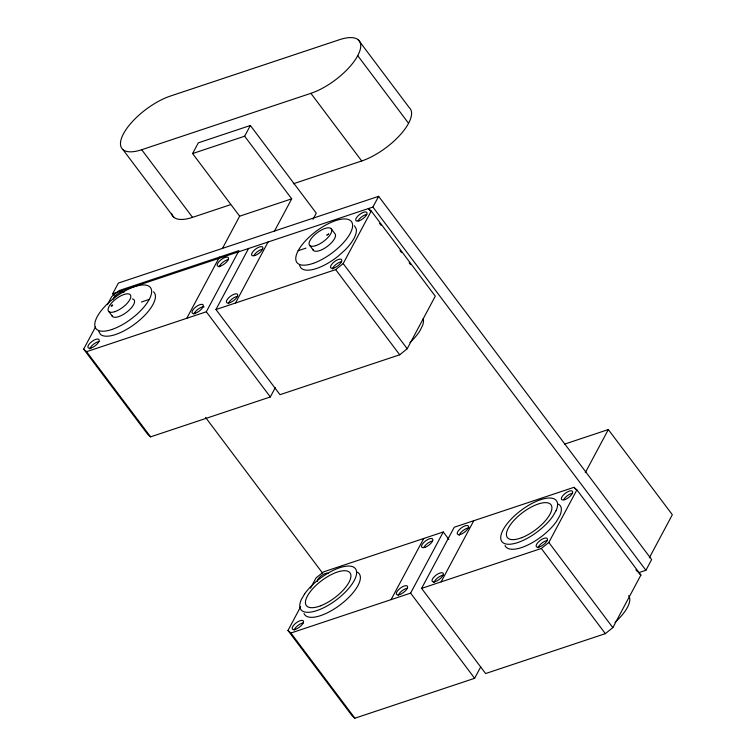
<?xml version="1.0" encoding="UTF-8"?>
<svg xmlns="http://www.w3.org/2000/svg" width="756" height="756" viewBox="0 0 756 756"><rect width="100%" height="100%" fill="white"/><g stroke="black" fill="none" stroke-linecap="round" stroke-linejoin="round"><path stroke-width="1.13" d="M114.052 295.69L112.635 293.8L118.361 283.075L378.633 196.333L651.644 559.553L645.917 570.289L638.092 572.887M275.297 387.63L270.317 396.957L150.595 436.855L147.675 434.303L83.661 349.13L95.539 326.885M107.418 304.64L111.737 296.55L119.231 290.531L238.962 250.623L206.303 311.784L86.571 351.682L83.661 349.13M222.472 248.374L239.661 216.188L192.591 153.562L198.318 142.837L250.368 125.487L316.273 213.164L312.993 219.287M192.591 153.562L244.642 136.212L250.368 125.487M186.779 318.285L219.438 257.135M370.459 211.274L368.342 208.467L371.262 211.018L435.276 296.191L407.2 348.762L399.707 354.791L279.985 394.689L215.961 309.525L248.62 248.365M235.485 303.014L268.144 241.854M274.522 231.024L291.712 198.837L244.642 136.212M112.635 293.8L372.906 207.059L378.633 196.333M215.961 309.525L335.692 269.618L343.186 263.589L371.262 211.018M480.721 666.896L474.626 678.302L354.904 718.2L351.984 715.639L287.97 630.476L300.633 606.766M310.536 588.206L316.046 577.896L323.54 571.876L443.271 531.969L448.894 539.463M391.088 599.631L423.747 538.48M287.97 630.476L290.89 633.027L410.612 593.129L443.271 531.969M421.602 588.385L454.252 527.225L573.984 487.327L576.894 489.879L640.908 575.051L612.842 627.622L605.348 633.651L485.617 673.549L421.602 588.385L541.324 548.478L548.828 542.458L576.894 489.879M441.126 581.874L473.776 520.723M585.305 472.661L608.325 429.559L672.339 514.732L649.319 557.833M357.739 55.67A42.629 16.83 -36.9 0 0 339.52 39.69L170.346 96.078A42.629 16.83 -36.9 0 0 123.483 133.746A42.629 16.83 -36.9 0 0 141.703 149.726L310.877 93.338A42.629 16.83 -36.9 0 0 357.739 55.67L408.571 123.304M171.517 213.334A42.629 16.83 -36.9 0 0 192.534 217.359L230.627 204.659M293.375 183.755L361.718 160.971A42.629 16.83 -36.9 0 0 400.614 134.398A42.629 16.83 -36.9 0 0 409.166 107.513L358.335 39.879M239.661 216.188L291.712 198.837M141.429 302.003L149.244 299.395M298.147 250.727L305.963 248.129M564.76 444.074L608.325 429.559M639.453 573.776L640.908 575.051M310.877 93.338L361.718 160.971M372.906 207.059L645.917 570.289M379.606 223.436L381.005 225.307M400 250.576L401.408 252.447M409.147 262.748L410.555 264.619M573.984 487.327L575.392 489.198M635.89 569.684L637.299 571.555M331.015 228.52L334.785 233.528A13.646 5.386 -36.9 0 1 326.875 246.749A13.646 5.386 -36.9 0 1 312.871 249.348M343.186 263.589L407.2 348.762M548.828 542.458L612.842 627.622M335.692 269.618L399.707 354.791M541.324 548.478L605.348 633.651M309.809 245.568L313.579 250.576M141.703 149.726L192.534 217.359M122.888 149.537L173.729 217.17M206.303 311.784L270.317 396.957M410.612 593.129L474.626 678.302M205.528 417.397L322.529 573.057M108.845 311.585L112.606 316.594M86.571 351.682L150.595 436.855M290.89 633.027L354.904 718.2M354.451 225.761L356.218 228.822A34.105 13.466 -36.9 0 1 344.755 250.283L338.244 256.104A34.105 13.466 -36.9 0 1 299.678 265.309M98.705 331.326L100.472 334.388A34.105 13.466 -36.9 0 0 137.28 322.122A34.105 13.466 -36.9 0 0 153.487 291.778M538.064 547.883A6.823 2.693 -36.9 0 1 547.24 540.502M433.953 582.583A6.823 2.693 -36.9 0 1 443.129 575.203M459.157 535.371A6.823 2.693 -36.9 0 1 463.428 530.24A6.823 2.693 -36.9 0 1 469.363 528M558.495 504.167A34.105 13.466 -36.9 0 1 559.809 515.734L556.492 521.442A34.105 13.466 -36.9 0 1 527.244 545.284A34.105 13.466 -36.9 0 1 505.008 545.492M628.661 595.662A34.105 13.466 -36.9 0 1 615.034 622.282M563.683 499.622A6.823 2.693 -36.9 0 1 572.453 493.29M317.416 581.411A6.823 2.693 -36.9 0 1 321.716 575.41A6.823 2.693 -36.9 0 1 328.369 573.502M423.861 547.306A6.823 2.693 -36.9 0 1 432.621 540.975M398.232 595.567A6.823 2.693 -36.9 0 1 407.418 588.187M357.512 572.235A34.105 13.466 -36.9 0 1 340.947 604.271A34.105 13.466 -36.9 0 1 304.016 613.56M294.122 630.268A6.823 2.693 -36.9 0 1 303.307 622.878M113.135 299.206A6.823 2.693 -36.9 0 1 118.144 293.574A6.823 2.693 -36.9 0 1 124.06 292.156M219.136 267.01A6.823 2.693 -36.9 0 1 228.312 259.629M132.385 298.904A13.646 5.386 -36.9 0 1 127.339 311.689A13.646 5.386 -36.9 0 1 111.907 315.375M193.923 314.222A6.823 2.693 -36.9 0 1 198.195 309.091A6.823 2.693 -36.9 0 1 204.129 306.851M89.813 348.922A6.823 2.693 -36.9 0 1 98.998 341.542M358.051 220.761A6.823 2.693 -36.9 0 1 366.811 214.43M253.94 255.462A6.823 2.693 -36.9 0 1 262.701 249.13M423.162 318.55A34.105 13.466 -36.9 0 1 422.727 325.099L420.071 330.58A34.105 13.466 -36.9 0 1 409.941 342.553M332.423 269.023A6.823 2.693 -36.9 0 1 341.608 261.642M228.312 303.723A6.823 2.693 -36.9 0 1 237.497 296.333M111.245 305.934C113.183 306.709 113.022 303.241 111.245 305.934M326.932 235.012L328.624 234.048L326.932 235.012M304.611 593.904L301.294 599.612A34.105 13.466 -36.9 0 0 331.128 603.534A34.105 13.466 -36.9 0 0 352.561 566.669A34.105 13.466 -36.9 0 0 304.611 593.904M556.047 510.725L552.731 516.424A34.105 13.466 -36.9 0 1 504.781 543.658A34.105 13.466 -36.9 0 1 526.214 506.794A34.105 13.466 -36.9 0 1 556.047 510.725M460.602 534.369A6.823 2.693 -36.9 0 0 468.55 526.431A6.823 2.693 -36.9 0 0 459.535 529.436A6.823 2.693 -36.9 0 0 460.602 534.369M435.399 581.581A6.823 2.693 -36.9 0 0 443.337 573.643A6.823 2.693 -36.9 0 0 434.322 576.648A6.823 2.693 -36.9 0 0 435.399 581.581M539.51 546.881A6.823 2.693 -36.9 0 0 547.448 538.943A6.823 2.693 -36.9 0 0 538.433 541.948A6.823 2.693 -36.9 0 0 539.51 546.881M564.713 499.669A6.823 2.693 -36.9 0 0 572.661 491.731A6.823 2.693 -36.9 0 0 563.645 494.736A6.823 2.693 -36.9 0 0 564.713 499.669M521.744 537.667A27.282 10.773 -36.9 0 0 551.502 505.651A27.282 10.773 -36.9 0 0 514.25 520.071A27.282 10.773 -36.9 0 0 521.744 537.667M399.678 594.566A6.823 2.693 -36.9 0 0 407.626 586.628A6.823 2.693 -36.9 0 0 398.61 589.633A6.823 2.693 -36.9 0 0 399.678 594.566M424.891 547.353A6.823 2.693 -36.9 0 0 432.838 539.415A6.823 2.693 -36.9 0 0 423.823 542.421A6.823 2.693 -36.9 0 0 424.891 547.353M295.568 629.266A6.823 2.693 -36.9 0 0 303.515 621.328A6.823 2.693 -36.9 0 0 294.5 624.324A6.823 2.693 -36.9 0 0 295.568 629.266M320.752 605.736A27.282 10.773 -36.9 0 0 350.51 573.719A27.282 10.773 -36.9 0 0 313.258 588.14A27.282 10.773 -36.9 0 0 320.752 605.736M220.582 266.017A6.823 2.693 -36.9 0 0 228.529 258.07A6.823 2.693 -36.9 0 0 219.505 261.075A6.823 2.693 -36.9 0 0 220.582 266.017M195.369 313.22A6.823 2.693 -36.9 0 0 203.317 305.282A6.823 2.693 -36.9 0 0 194.301 308.287A6.823 2.693 -36.9 0 0 195.369 313.22M91.259 347.921A6.823 2.693 -36.9 0 0 99.206 339.983A6.823 2.693 -36.9 0 0 90.191 342.988A6.823 2.693 -36.9 0 0 91.259 347.921M111.756 329.531A34.105 13.466 -36.9 0 0 151.483 289.831A34.105 13.466 -36.9 0 0 106.398 304.857A34.105 13.466 -36.9 0 0 111.756 329.531M114.865 311.652A13.646 5.386 -36.9 0 0 130.76 295.766A13.646 5.386 -36.9 0 0 112.72 301.776A13.646 5.386 -36.9 0 0 114.865 311.652M229.758 302.721A6.823 2.693 -36.9 0 0 237.705 294.783A6.823 2.693 -36.9 0 0 228.69 297.788A6.823 2.693 -36.9 0 0 229.758 302.721M254.97 255.509A6.823 2.693 -36.9 0 0 262.908 247.571A6.823 2.693 -36.9 0 0 253.893 250.576A6.823 2.693 -36.9 0 0 254.97 255.509M333.868 268.021A6.823 2.693 -36.9 0 0 341.816 260.083A6.823 2.693 -36.9 0 0 332.801 263.088A6.823 2.693 -36.9 0 0 333.868 268.021M359.081 220.809A6.823 2.693 -36.9 0 0 367.019 212.871A6.823 2.693 -36.9 0 0 358.004 215.876A6.823 2.693 -36.9 0 0 359.081 220.809M312.719 263.513A34.105 13.466 -36.9 0 0 352.447 223.814A34.105 13.466 -36.9 0 0 307.371 238.839A34.105 13.466 -36.9 0 0 312.719 263.513M315.828 245.624A13.646 5.386 -36.9 0 0 331.723 229.748A13.646 5.386 -36.9 0 0 313.683 235.759A13.646 5.386 -36.9 0 0 315.828 245.624"/></g></svg>
